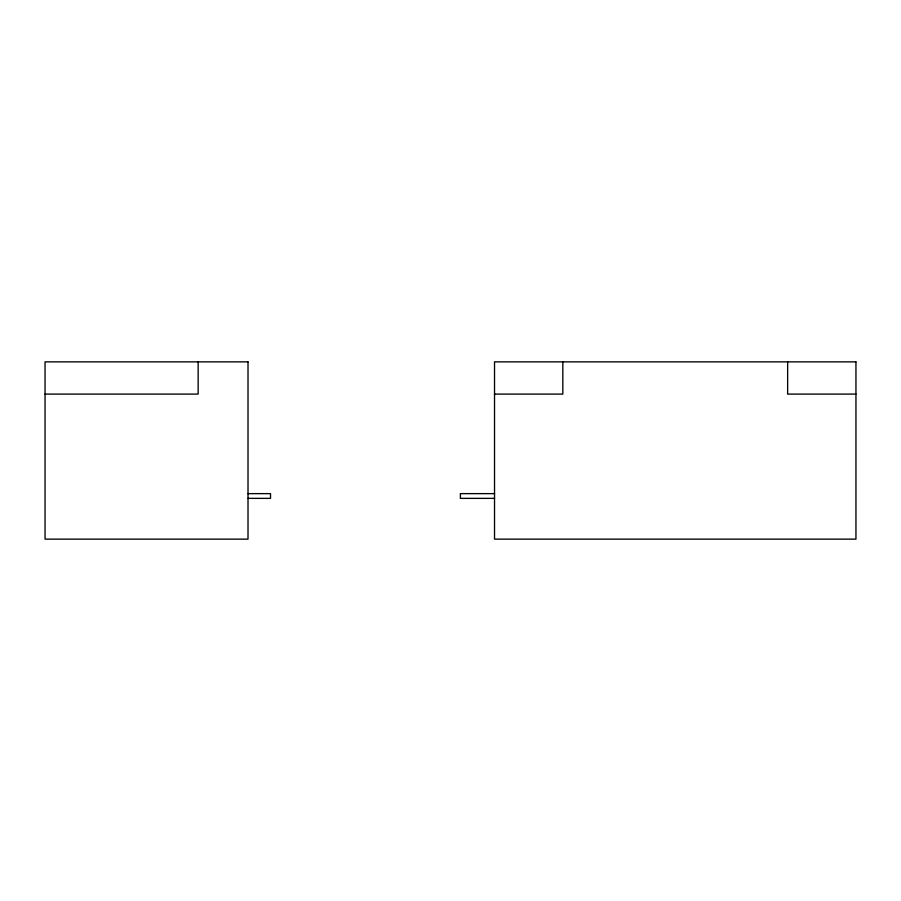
<?xml version="1.0" encoding="UTF-8"?>
<svg xmlns="http://www.w3.org/2000/svg" width="901" height="901" viewBox="0 0 901 901"><rect width="100%" height="100%" fill="white"/><g stroke="black" fill="none" stroke-linecap="round" stroke-linejoin="round"><path stroke-width="1.35" d="M45.05 394.097L198.152 394.097L198.152 361.864M494.525 394.097L562.832 394.097L562.832 361.864M855.95 394.097L787.643 394.097L787.643 361.864M248.012 493.635L270.514 493.635L270.514 498.366L248.012 498.366M494.525 493.635L460.4 493.635L460.4 498.366L494.525 498.366M248.012 361.864L45.05 361.864L45.05 539.136L248.012 539.136L248.012 361.864M855.95 361.864L494.525 361.864L494.525 539.136L855.95 539.136L855.95 361.864"/></g></svg>
